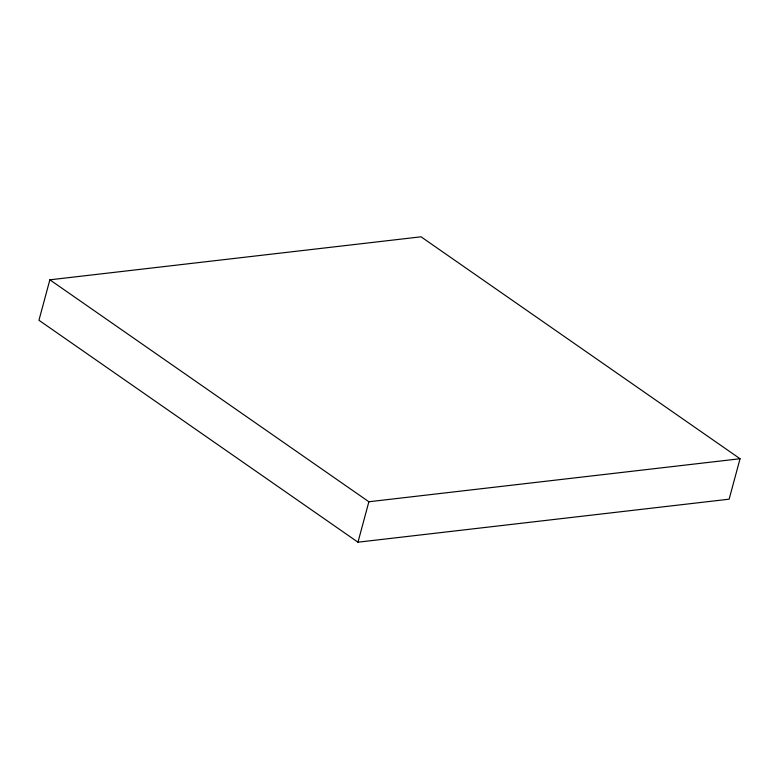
<?xml version="1.0" encoding="UTF-8"?>
<svg xmlns="http://www.w3.org/2000/svg" width="779" height="779" viewBox="0 0 779 779"><rect width="100%" height="100%" fill="white"/><g stroke="black" fill="none" stroke-linecap="round" stroke-linejoin="round"><path stroke-width="1.17" d="M49.866 279.817L38.95 320.257L357.97 542.194L729.134 499.183L740.05 458.743L421.03 236.806L49.866 279.817L368.876 501.754L740.05 458.743M357.97 542.194L368.876 501.754"/></g></svg>
